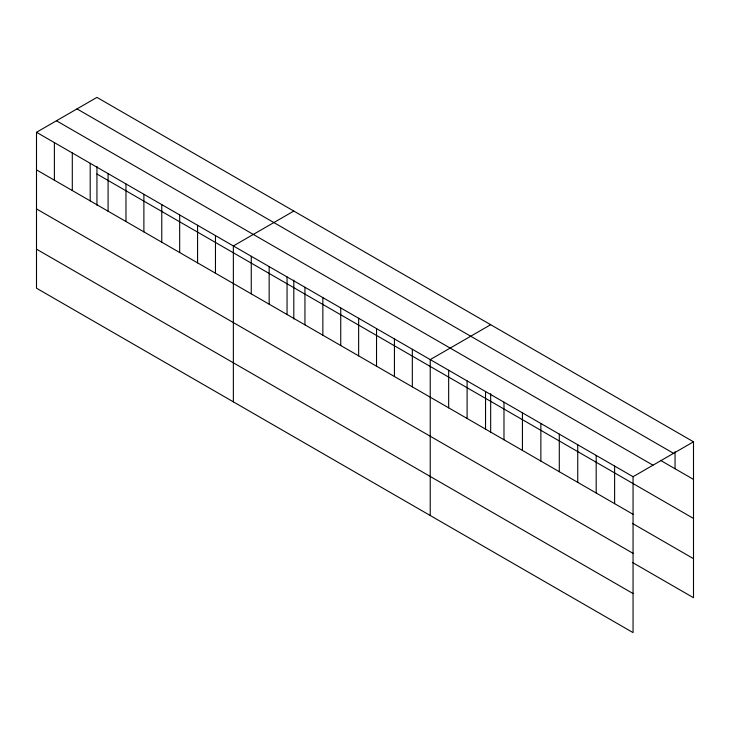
<?xml version="1.0" encoding="UTF-8"?>
<svg xmlns="http://www.w3.org/2000/svg" width="730" height="730" viewBox="0 0 730 730"><rect width="100%" height="100%" fill="white"/><g stroke="black" fill="none" stroke-linecap="round" stroke-linejoin="round"><path stroke-width="1.09" d="M36.5 132.285L633.056 476.708L633.056 632.609L36.5 288.195L36.5 132.285L96.944 97.391L693.5 441.805L693.5 597.715L632.362 562.41M293.807 211.052L233.363 245.946L233.363 401.847M490.67 324.704L430.226 359.607L430.226 515.508M633.056 476.708L693.5 441.805M76.997 108.907L673.553 453.33M660.504 460.347L693.5 479.4M56.447 120.769L653.003 465.192M96.944 174.023L693.5 518.446M36.5 169.871L633.056 514.294M632.362 523.373L693.5 558.669M36.5 208.917L633.056 553.34M36.5 249.149L633.056 593.563M675.058 451.669L675.058 468.751M614.614 466.059L614.614 503.645M596.182 455.41L596.182 493.005M577.74 444.771L577.74 482.357M559.299 434.122L559.299 471.708M540.866 423.473L540.866 461.068M522.424 412.833L522.424 450.419M503.983 402.184L503.983 439.779M490.67 393.744L490.67 432.625M485.541 391.545L485.541 429.13M467.109 380.896L467.109 418.482M448.667 370.247L448.667 407.842M412.331 349.268L412.331 386.863M394.437 338.939L394.437 376.525M376.534 328.609L376.534 366.195M358.64 318.271L358.64 355.866M340.746 307.941L340.746 345.527M322.852 297.612L322.852 335.198M304.948 287.273L304.948 324.868M293.807 280.092L293.807 318.974M287.054 276.944L287.054 314.53M269.16 266.614L269.16 304.2M251.257 256.276L251.257 293.871M215.469 235.617L215.469 273.202M197.575 225.278L197.575 262.873M179.671 214.948L179.671 252.534M161.777 204.619L161.777 242.205M143.883 194.28L143.883 231.875M125.98 183.951L125.98 221.537M108.086 173.621L108.086 211.207M96.944 166.431L96.944 205.312M90.192 163.283L90.192 200.869M72.297 152.953L72.297 190.539M54.394 142.624L54.394 180.21"/></g></svg>
